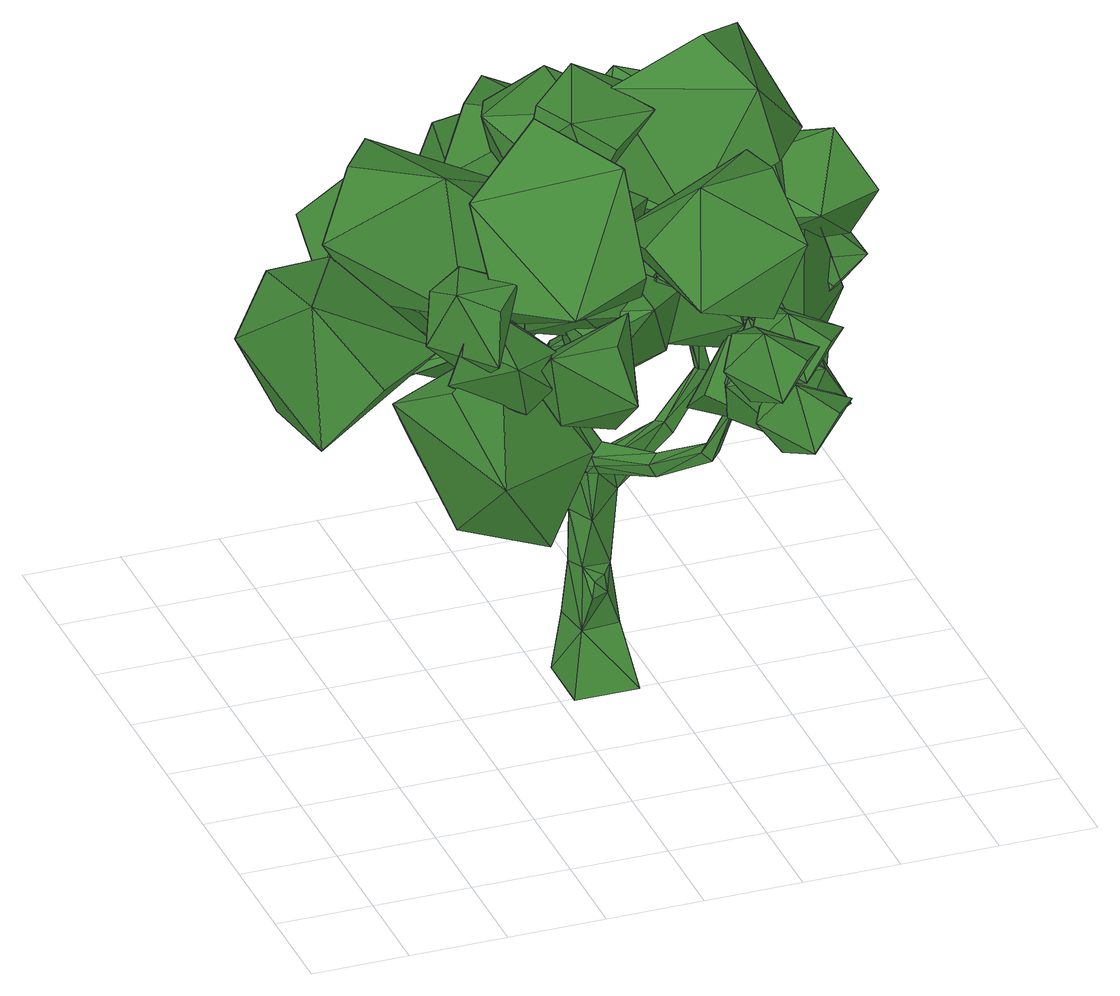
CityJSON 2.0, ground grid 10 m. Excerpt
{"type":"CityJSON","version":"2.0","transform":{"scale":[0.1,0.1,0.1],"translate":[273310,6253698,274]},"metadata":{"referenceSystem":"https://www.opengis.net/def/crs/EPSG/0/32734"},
"CityObjects":{
"tree1":{"type":"SolitaryVegetationObject","attributes":{"height":2.3,"width":0.16,"group":"standard","type":"broadleaf","footprint":[263532.36,6242823.71],"ground_height":14.4},"geometry":[{"type":"MultiSurface","lod":"2","boundaries":[[[0,1,2]],[[3,4,5]],[[0,6,7]],[[8,9,6]],[[9,10,11]],[[3,12,13]],[[2,8,0]],[[14,15,8]],[[15,16,10]],[[17,18,19]],[[2,20,14]],[[20,21,14]],[[22,16,21]],[[23,24,25]],[[7,20,1]],[[22,26,9]],[[9,23,22]],[[11,27,23]],[[28,29,30]],[[25,31,32]],[[33,34,35]],[[5,36,37]],[[38,39,40]],[[34,41,35]],[[28,38,34]],[[31,41,29]],[[39,42,43]],[[41,44,29]],[[29,39,30]],[[41,40,45]],[[46,42,47]],[[40,47,45]],[[39,46,40]],[[44,47,42]],[[48,49,50]],[[11,48,51]],[[11,12,3]],[[10,13,48]],[[52,53,54]],[[51,50,55]],[[12,55,52]],[[12,49,13]],[[56,57,58]],[[52,59,49]],[[49,56,50]],[[55,56,53]],[[60,57,61]],[[53,58,60]],[[53,61,54]],[[54,57,59]],[[62,63,64]],[[19,65,66]],[[67,65,62]],[[17,62,68]],[[10,17,32]],[[10,66,67]],[[16,19,66]],[[32,19,25]],[[64,69,70]],[[68,71,18]],[[18,63,65]],[[68,64,72]],[[70,73,74]],[[72,75,71]],[[63,75,69]],[[64,76,72]],[[73,77,74]],[[76,78,75]],[[75,73,69]],[[76,74,77]],[[79,80,81]],[[22,81,80]],[[9,79,6]],[[20,79,81]],[[82,83,84]],[[33,85,86]],[[33,28,34]],[[87,32,31]],[[33,36,88]],[[86,82,84]],[[27,37,82]],[[89,90,91]],[[82,92,93]],[[84,89,36]],[[37,89,92]],[[94,91,90]],[[89,95,92]],[[83,94,90]],[[93,95,94]],[[86,24,27]],[[86,85,24]],[[85,25,24]],[[5,87,88]],[[5,4,87]],[[4,32,87]],[[0,7,1]],[[0,8,6]],[[8,15,9]],[[9,15,10]],[[13,32,4]],[[4,3,13]],[[2,14,8]],[[14,21,15]],[[15,21,16]],[[17,68,18]],[[2,1,20]],[[20,22,21]],[[22,23,16]],[[25,16,23]],[[23,27,24]],[[7,6,20]],[[22,80,26]],[[9,11,23]],[[11,3,27]],[[28,31,29]],[[25,35,31]],[[35,25,85]],[[85,33,35]],[[37,3,5]],[[5,88,36]],[[38,30,39]],[[34,38,41]],[[28,30,38]],[[31,35,41]],[[39,44,42]],[[41,45,44]],[[29,44,39]],[[41,38,40]],[[46,43,42]],[[40,46,47]],[[39,43,46]],[[44,45,47]],[[48,13,49]],[[11,10,48]],[[11,51,12]],[[10,32,13]],[[52,55,53]],[[51,48,50]],[[12,51,55]],[[12,52,49]],[[56,59,57]],[[52,54,59]],[[49,59,56]],[[55,50,56]],[[60,58,57]],[[53,56,58]],[[53,60,61]],[[54,61,57]],[[62,65,63]],[[19,18,65]],[[67,66,65]],[[17,67,62]],[[10,67,17]],[[10,16,66]],[[16,25,19]],[[32,17,19]],[[64,63,69]],[[68,72,71]],[[18,71,63]],[[68,62,64]],[[70,69,73]],[[72,76,75]],[[63,71,75]],[[64,70,76]],[[73,78,77]],[[76,77,78]],[[75,78,73]],[[76,70,74]],[[79,26,80]],[[22,20,81]],[[9,26,79]],[[20,6,79]],[[82,93,83]],[[33,88,28]],[[28,88,31]],[[88,87,31]],[[33,84,36]],[[84,33,86]],[[86,27,82]],[[27,3,37]],[[89,83,90]],[[82,37,92]],[[84,83,89]],[[37,36,89]],[[94,95,91]],[[89,91,95]],[[83,93,94]],[[93,92,95]],[[96,97,98]],[[99,100,101]],[[102,103,104]],[[96,98,104]],[[105,106,107]],[[108,109,110]],[[111,112,113]],[[105,107,113]],[[114,115,116]],[[117,118,119]],[[120,121,122]],[[114,116,122]],[[123,124,125]],[[126,127,128]],[[129,130,131]],[[123,125,131]],[[132,133,134]],[[135,136,137]],[[138,139,140]],[[132,134,140]],[[141,142,143]],[[144,145,146]],[[147,148,149]],[[141,143,149]],[[150,151,152]],[[153,154,155]],[[156,157,158]],[[150,152,158]],[[159,160,161]],[[162,163,164]],[[165,166,167]],[[159,161,167]],[[168,169,170]],[[171,172,173]],[[174,175,176]],[[168,170,176]],[[177,178,179]],[[180,181,182]],[[183,184,185]],[[177,179,185]],[[186,187,188]],[[189,190,191]],[[192,193,194]],[[186,188,194]],[[195,196,197]],[[198,199,200]],[[201,202,203]],[[195,197,203]],[[204,205,206]],[[207,208,209]],[[210,211,212]],[[204,206,212]],[[213,214,215]],[[216,217,218]],[[219,220,221]],[[213,215,221]],[[222,223,224]],[[225,226,227]],[[228,229,230]],[[222,224,230]],[[231,232,233]],[[234,235,236]],[[237,238,239]],[[231,233,239]],[[240,241,242]],[[243,244,245]],[[246,247,248]],[[240,242,248]],[[249,250,251]],[[252,253,254]],[[255,256,257]],[[249,251,257]],[[258,259,260]],[[261,262,263]],[[264,265,266]],[[258,260,266]],[[267,268,269]],[[270,271,272]],[[273,274,275]],[[267,269,275]],[[276,277,278]],[[279,280,281]],[[282,283,284]],[[276,278,284]],[[285,286,287]],[[288,289,290]],[[291,292,293]],[[285,287,293]],[[294,295,296]],[[297,298,299]],[[300,301,302]],[[294,296,302]],[[303,304,305]],[[306,307,308]],[[309,310,311]],[[303,305,311]],[[312,313,314]],[[315,316,317]],[[318,319,320]],[[312,314,320]],[[321,322,323]],[[324,325,326]],[[327,328,329]],[[321,323,329]],[[330,331,332]],[[333,334,335]],[[336,337,338]],[[330,332,338]],[[339,340,341]],[[342,343,344]],[[345,346,347]],[[339,341,347]],[[348,349,350]],[[351,352,353]],[[354,355,356]],[[348,350,356]],[[357,358,359]],[[360,361,362]],[[363,364,365]],[[357,359,365]],[[366,367,368]],[[369,370,371]],[[372,373,374]],[[366,368,374]],[[375,376,377]],[[378,379,380]],[[381,382,383]],[[375,377,383]],[[384,385,386]],[[387,388,389]],[[390,391,392]],[[384,386,392]],[[393,394,395]],[[396,397,398]],[[399,400,401]],[[393,395,401]],[[402,403,404]],[[405,406,407]],[[408,409,410]],[[402,404,410]],[[411,412,413]],[[414,415,416]],[[417,418,419]],[[411,413,419]],[[419,416,417]],[[419,413,416]],[[413,414,416]],[[419,412,411]],[[419,418,412]],[[418,420,412]],[[416,418,417]],[[416,415,418]],[[415,420,418]],[[413,415,414]],[[413,412,415]],[[412,420,415]],[[410,407,408]],[[410,404,407]],[[404,405,407]],[[410,403,402]],[[410,409,403]],[[409,421,403]],[[407,409,408]],[[407,406,409]],[[406,421,409]],[[404,406,405]],[[404,403,406]],[[403,421,406]],[[401,398,399]],[[401,395,398]],[[395,396,398]],[[401,394,393]],[[401,400,394]],[[400,422,394]],[[398,400,399]],[[398,397,400]],[[397,422,400]],[[395,397,396]],[[395,394,397]],[[394,422,397]],[[392,389,390]],[[392,386,389]],[[386,387,389]],[[392,385,384]],[[392,391,385]],[[391,423,385]],[[389,391,390]],[[389,388,391]],[[388,423,391]],[[386,388,387]],[[386,385,388]],[[385,423,388]],[[383,380,381]],[[383,377,380]],[[377,378,380]],[[383,376,375]],[[383,382,376]],[[382,424,376]],[[380,382,381]],[[380,379,382]],[[379,424,382]],[[377,379,378]],[[377,376,379]],[[376,424,379]],[[374,371,372]],[[374,368,371]],[[368,369,371]],[[374,367,366]],[[374,373,367]],[[373,425,367]],[[371,373,372]],[[371,370,373]],[[370,425,373]],[[368,370,369]],[[368,367,370]],[[367,425,370]],[[365,362,363]],[[365,359,362]],[[359,360,362]],[[365,358,357]],[[365,364,358]],[[364,426,358]],[[362,364,363]],[[362,361,364]],[[361,426,364]],[[359,361,360]],[[359,358,361]],[[358,426,361]],[[356,353,354]],[[356,350,353]],[[350,351,353]],[[356,349,348]],[[356,355,349]],[[355,427,349]],[[353,355,354]],[[353,352,355]],[[352,427,355]],[[350,352,351]],[[350,349,352]],[[349,427,352]],[[347,344,345]],[[347,341,344]],[[341,342,344]],[[347,340,339]],[[347,346,340]],[[346,428,340]],[[344,346,345]],[[344,343,346]],[[343,428,346]],[[341,343,342]],[[341,340,343]],[[340,428,343]],[[338,335,336]],[[338,332,335]],[[332,333,335]],[[338,331,330]],[[338,337,331]],[[337,429,331]],[[335,337,336]],[[335,334,337]],[[334,429,337]],[[332,334,333]],[[332,331,334]],[[331,429,334]],[[329,326,327]],[[329,323,326]],[[323,324,326]],[[329,322,321]],[[329,328,322]],[[328,430,322]],[[326,328,327]],[[326,325,328]],[[325,430,328]],[[323,325,324]],[[323,322,325]],[[322,430,325]],[[320,317,318]],[[320,314,317]],[[314,315,317]],[[320,313,312]],[[320,319,313]],[[319,431,313]],[[317,319,318]],[[317,316,319]],[[316,431,319]],[[314,316,315]],[[314,313,316]],[[313,431,316]],[[311,308,309]],[[311,305,308]],[[305,306,308]],[[311,304,303]],[[311,310,304]],[[310,432,304]],[[308,310,309]],[[308,307,310]],[[307,432,310]],[[305,307,306]],[[305,304,307]],[[304,432,307]],[[302,299,300]],[[302,296,299]],[[296,297,299]],[[302,295,294]],[[302,301,295]],[[301,433,295]],[[299,301,300]],[[299,298,301]],[[298,433,301]],[[296,298,297]],[[296,295,298]],[[295,433,298]],[[293,290,291]],[[293,287,290]],[[287,288,290]],[[293,286,285]],[[293,292,286]],[[292,434,286]],[[290,292,291]],[[290,289,292]],[[289,434,292]],[[287,289,288]],[[287,286,289]],[[286,434,289]],[[284,281,282]],[[284,278,281]],[[278,279,281]],[[284,277,276]],[[284,283,277]],[[283,435,277]],[[281,283,282]],[[281,280,283]],[[280,435,283]],[[278,280,279]],[[278,277,280]],[[277,435,280]],[[275,272,273]],[[275,269,272]],[[269,270,272]],[[275,268,267]],[[275,274,268]],[[274,436,268]],[[272,274,273]],[[272,271,274]],[[271,436,274]],[[269,271,270]],[[269,268,271]],[[268,436,271]],[[266,263,264]],[[266,260,263]],[[260,261,263]],[[266,259,258]],[[266,265,259]],[[265,437,259]],[[263,265,264]],[[263,262,265]],[[262,437,265]],[[260,262,261]],[[260,259,262]],[[259,437,262]],[[257,254,255]],[[257,251,254]],[[251,252,254]],[[257,250,249]],[[257,256,250]],[[256,438,250]],[[254,256,255]],[[254,253,256]],[[253,438,256]],[[251,253,252]],[[251,250,253]],[[250,438,253]],[[248,245,246]],[[248,242,245]],[[242,243,245]],[[248,241,240]],[[248,247,241]],[[247,439,241]],[[245,247,246]],[[245,244,247]],[[244,439,247]],[[242,244,243]],[[242,241,244]],[[241,439,244]],[[239,236,237]],[[239,233,236]],[[233,234,236]],[[239,232,231]],[[239,238,232]],[[238,440,232]],[[236,238,237]],[[236,235,238]],[[235,440,238]],[[233,235,234]],[[233,232,235]],[[232,440,235]],[[230,227,228]],[[230,224,227]],[[224,225,227]],[[230,223,222]],[[230,229,223]],[[229,441,223]],[[227,229,228]],[[227,226,229]],[[226,441,229]],[[224,226,225]],[[224,223,226]],[[223,441,226]],[[221,218,219]],[[221,215,218]],[[215,216,218]],[[221,214,213]],[[221,220,214]],[[220,442,214]],[[218,220,219]],[[218,217,220]],[[217,442,220]],[[215,217,216]],[[215,214,217]],[[214,442,217]],[[212,209,210]],[[212,206,209]],[[206,207,209]],[[212,205,204]],[[212,211,205]],[[211,443,205]],[[209,211,210]],[[209,208,211]],[[208,443,211]],[[206,208,207]],[[206,205,208]],[[205,443,208]],[[203,200,201]],[[203,197,200]],[[197,198,200]],[[203,196,195]],[[203,202,196]],[[202,444,196]],[[200,202,201]],[[200,199,202]],[[199,444,202]],[[197,199,198]],[[197,196,199]],[[196,444,199]],[[194,191,192]],[[194,188,191]],[[188,189,191]],[[194,187,186]],[[194,193,187]],[[193,445,187]],[[191,193,192]],[[191,190,193]],[[190,445,193]],[[188,190,189]],[[188,187,190]],[[187,445,190]],[[185,182,183]],[[185,179,182]],[[179,180,182]],[[185,178,177]],[[185,184,178]],[[184,446,178]],[[182,184,183]],[[182,181,184]],[[181,446,184]],[[179,181,180]],[[179,178,181]],[[178,446,181]],[[176,173,174]],[[176,170,173]],[[170,171,173]],[[176,169,168]],[[176,175,169]],[[175,447,169]],[[173,175,174]],[[173,172,175]],[[172,447,175]],[[170,172,171]],[[170,169,172]],[[169,447,172]],[[167,164,165]],[[167,161,164]],[[161,162,164]],[[167,160,159]],[[167,166,160]],[[166,448,160]],[[164,166,165]],[[164,163,166]],[[163,448,166]],[[161,163,162]],[[161,160,163]],[[160,448,163]],[[158,155,156]],[[158,152,155]],[[152,153,155]],[[158,151,150]],[[158,157,151]],[[157,449,151]],[[155,157,156]],[[155,154,157]],[[154,449,157]],[[152,154,153]],[[152,151,154]],[[151,449,154]],[[149,146,147]],[[149,143,146]],[[143,144,146]],[[149,142,141]],[[149,148,142]],[[148,450,142]],[[146,148,147]],[[146,145,148]],[[145,450,148]],[[143,145,144]],[[143,142,145]],[[142,450,145]],[[140,137,138]],[[140,134,137]],[[134,135,137]],[[140,133,132]],[[140,139,133]],[[139,451,133]],[[137,139,138]],[[137,136,139]],[[136,451,139]],[[134,136,135]],[[134,133,136]],[[133,451,136]],[[131,128,129]],[[131,125,128]],[[125,126,128]],[[131,124,123]],[[131,130,124]],[[130,452,124]],[[128,130,129]],[[128,127,130]],[[127,452,130]],[[125,127,126]],[[125,124,127]],[[124,452,127]],[[122,119,120]],[[122,116,119]],[[116,117,119]],[[122,115,114]],[[122,121,115]],[[121,453,115]],[[119,121,120]],[[119,118,121]],[[118,453,121]],[[116,118,117]],[[116,115,118]],[[115,453,118]],[[113,110,111]],[[113,107,110]],[[107,108,110]],[[113,106,105]],[[113,112,106]],[[112,454,106]],[[110,112,111]],[[110,109,112]],[[109,454,112]],[[107,109,108]],[[107,106,109]],[[106,454,109]],[[104,101,102]],[[104,98,101]],[[98,99,101]],[[104,97,96]],[[104,103,97]],[[103,455,97]],[[101,103,102]],[[101,100,103]],[[100,455,103]],[[98,100,99]],[[98,97,100]],[[97,455,100]]]}]}
},
"vertices":[
[380,363,9],[314,297,9],[314,363,9],[362,327,252],[358,339,252],[358,327,263],[370,325,69],[380,297,9],[365,370,68],[366,341,127],[354,351,215],[368,326,217],[426,355,263],[421,367,259],[325,365,68],[358,366,128],[328,352,188],[344,386,242],[326,436,283],[334,379,239],[330,322,69],[329,358,128],[334,331,134],[341,323,188],[335,320,244],[329,331,242],[354,325,125],[344,312,246],[317,328,329],[252,340,409],[255,329,416],[308,342,324],[348,346,248],[336,312,266],[305,318,322],[296,331,317],[388,272,282],[397,272,267],[251,320,406],[147,329,394],[145,322,385],[248,331,399],[92,333,426],[93,330,428],[146,338,388],[144,331,378],[91,327,425],[89,330,423],[430,369,246],[462,368,309],[474,370,305],[435,356,248],[463,359,312],[458,347,369],[447,346,373],[476,360,307],[457,356,368],[504,360,414],[507,360,412],[446,355,371],[508,357,413],[505,357,415],[347,448,264],[320,488,270],[339,490,270],[322,444,263],[333,389,215],[348,389,225],[341,438,285],[325,522,251],[342,524,251],[323,492,286],[334,493,286],[324,571,276],[332,572,277],[328,527,265],[337,528,266],[329,568,284],[324,568,283],[355,317,110],[341,315,124],[336,308,111],[383,260,263],[411,211,311],[376,261,277],[330,320,253],[339,311,256],[351,337,261],[352,326,272],[421,222,314],[428,187,370],[433,193,371],[431,216,306],[420,205,303],[433,184,368],[439,189,369],[589,386,451],[554,314,522],[605,346,381],[555,298,339],[520,222,406],[496,352,330],[457,393,389],[417,321,458],[523,426,422],[158,379,426],[170,273,441],[108,389,363],[33,358,353],[40,252,365],[2,389,422],[30,378,498],[37,272,515],[105,406,483],[245,213,451],[278,146,375],[187,261,418],[120,237,380],[148,171,301],[90,192,441],[128,130,479],[157,59,404],[194,172,501],[461,149,651],[471,249,614],[381,131,655],[327,137,595],[332,237,556],[366,88,543],[443,97,516],[452,195,474],[478,98,590],[311,91,591],[306,139,687],[234,77,566],[174,132,560],[164,181,654],[213,182,510],[285,218,522],[280,270,616],[327,149,535],[461,247,350],[396,210,365],[486,261,401],[499,225,445],[435,187,463],[532,189,413],[517,161,365],[454,120,381],[501,207,335],[530,383,545],[595,345,560],[530,397,489],[538,361,443],[603,323,454],[494,325,457],[486,296,507],[549,256,520],[487,343,541],[182,369,426],[105,441,441],[227,394,363],[263,466,353],[189,542,365],[307,463,422],[278,453,498],[204,528,515],[240,383,483],[249,588,426],[308,676,441],[279,547,363],[356,522,353],[420,607,365],[360,478,422],[345,505,498],[409,590,515],[270,533,483],[474,368,473],[375,407,488],[507,406,410],[515,487,400],[418,531,412],[557,500,469],[534,480,545],[437,524,562],[523,401,530],[366,549,513],[440,473,528],[320,527,449],[280,457,440],[350,377,451],[236,463,509],[265,471,584],[335,392,602],[308,539,569],[225,487,505],[298,410,520],[179,465,442],[138,395,432],[208,315,444],[95,400,501],[124,409,577],[194,329,594],[167,477,562],[459,338,695],[371,356,643],[492,273,663],[510,262,586],[424,278,531],[556,326,579],[535,401,594],[450,422,538],[513,389,669],[305,649,373],[217,616,330],[338,587,410],[356,517,378],[270,479,334],[402,546,320],[382,599,265],[296,564,217],[359,655,316],[294,350,643],[345,392,656],[285,350,592],[320,341,555],[372,383,565],[334,295,572],[352,283,619],[405,322,631],[312,302,645],[352,334,463],[403,376,476],[344,335,413],[378,325,376],[430,367,385],[392,279,393],[410,267,439],[464,307,451],[370,286,466],[253,433,459],[304,476,472],[245,434,409],[279,425,372],[331,466,381],[293,378,389],[311,366,436],[364,406,447],[271,386,462],[241,479,368],[299,492,398],[221,523,351],[244,557,321],[302,574,349],[254,525,282],[280,481,285],[340,495,312],[251,459,321],[275,350,602],[338,349,627],[255,396,613],[274,442,601],[337,445,626],[278,434,551],[303,396,527],[367,397,549],[279,358,551],[275,142,498],[338,141,523],[255,188,509],[274,234,497],[337,236,522],[278,226,447],[303,187,423],[367,188,446],[279,149,448],[275,236,546],[338,235,571],[255,282,557],[274,328,546],[337,330,570],[278,320,495],[303,282,471],[367,282,494],[279,243,496],[208,129,475],[212,84,525],[243,165,483],[293,158,491],[301,114,542],[302,132,447],[279,89,431],[285,43,480],[231,108,434],[445,366,529],[449,321,580],[480,402,538],[531,395,546],[538,352,597],[539,369,502],[516,326,486],[522,280,535],[468,345,489],[226,307,559],[230,262,610],[261,343,568],[311,336,575],[319,293,626],[320,311,532],[297,268,516],[303,222,565],[249,286,518],[267,296,382],[271,252,433],[302,332,391],[352,325,399],[360,282,450],[361,300,355],[338,257,339],[344,211,388],[290,275,341],[357,244,472],[361,199,522],[393,280,480],[443,273,488],[450,230,539],[452,247,444],[428,204,428],[435,158,477],[381,223,431],[233,459,377],[237,415,427],[268,496,385],[319,489,393],[326,445,444],[327,463,349],[304,420,333],[311,374,382],[256,439,336],[461,200,439],[519,174,417],[424,187,405],[412,140,389],[468,112,365],[403,120,436],[436,119,476],[493,90,455],[444,170,477],[441,142,497],[458,100,517],[472,163,487],[501,152,465],[519,110,484],[479,142,435],[451,117,434],[468,74,452],[430,134,461],[441,119,430],[458,77,451],[472,140,421],[501,129,399],[519,87,418],[479,119,368],[451,94,368],[468,51,386],[430,111,395],[392,75,522],[409,33,542],[423,96,512],[452,85,490],[470,43,509],[430,75,460],[402,50,459],[419,7,477],[381,67,486],[316,156,511],[265,134,531],[306,181,475],[277,215,472],[225,195,491],[295,239,505],[303,226,547],[252,207,569],[327,190,537],[220,101,481],[179,85,519],[200,120,446],[171,153,446],[127,138,483],[197,182,468],[217,177,507],[175,163,546],[238,139,497],[582,310,406],[629,344,414],[551,322,435],[534,363,441],[579,399,451],[521,369,399],[546,367,362],[592,403,370],[561,325,369],[540,286,388],[573,312,349],[535,313,423],[520,355,422],[554,385,384],[482,346,402],[475,326,363],[507,354,323],[497,289,374],[165,97,580],[161,90,522],[195,129,588],[195,170,572],[193,166,514],[154,181,586],[116,160,578],[111,156,520],[129,120,593],[153,135,485],[564,367,329],[626,403,417],[136,120,538],[218,167,542],[443,3,521],[492,47,429],[492,70,496],[526,109,399],[294,386,446],[419,170,542],[328,222,452],[287,233,629],[506,292,599],[269,55,544],[383,283,559],[383,189,511],[383,397,615],[348,529,369],[363,473,440],[462,374,444],[404,389,624],[211,533,268],[365,363,540],[274,306,528],[416,369,535],[354,512,496],[415,673,449],[122,546,449],[619,286,519],[392,150,413],[246,225,707],[423,284,526],[212,86,316],[87,205,449],[476,243,501]
]}
